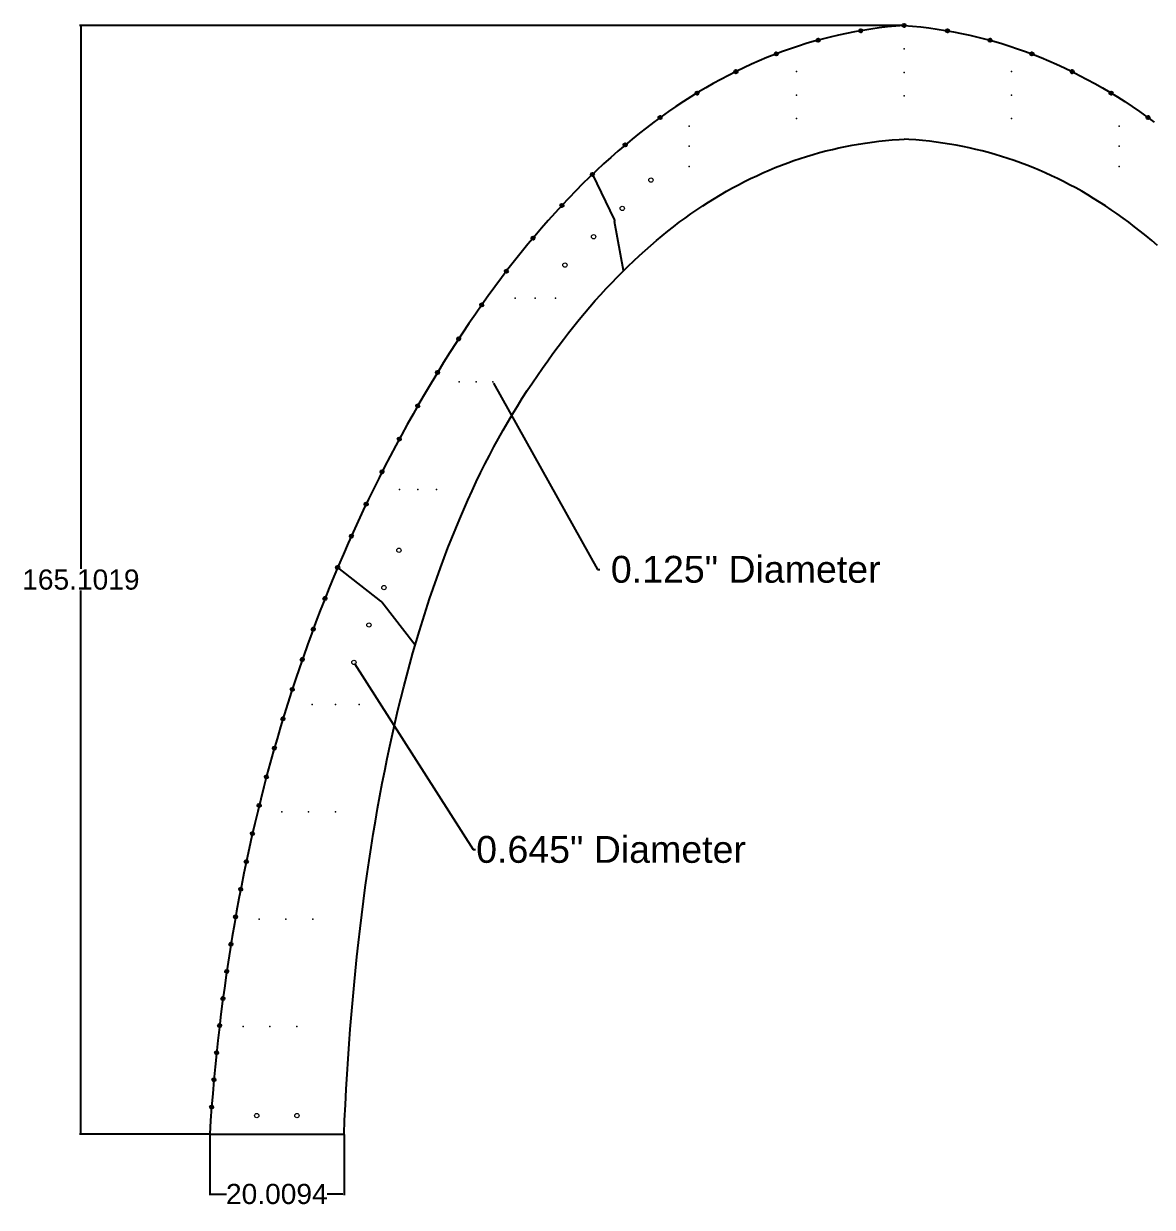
# Model space of a CAD drawing. Header units: inches. Extents: x 1 to 323, y 1 to 270.
# Drawn here: x 35.7 to 203.9, y 93.9 to 270.1 of the extents above; entities that cross this region are included whole.
import ezdxf
from ezdxf import colors
from ezdxf.entities.mleader import LeaderData, LeaderLine
from ezdxf.math import Vec2, Vec3

# ---------------------------------------------------------------- set-up
doc = ezdxf.new("R2010")
doc.units = ezdxf.units.IN
doc.header["$MEASUREMENT"] = 0
doc.layers.add('Annotation', color=7, linetype='Continuous', lineweight=9)
doc.layers.add('Drilling', color=3, linetype='Continuous', lineweight=13)
doc.layers.add('Rib Indication', color=1, linetype='Continuous')
doc.styles.get("Standard").update_dxf_attribs({"font": 'Arial.ttf'})
doc.dimstyles.get("Standard").update_dxf_attribs({"dimtxt": 0.18, "dimasz": 0.18, "dimexe": 0.18, "dimexo": 0.0625, "dimgap": 0.09, "dimtad": 0, "dimtih": 1, "dimtoh": 1, "dimdec": 4, "dimzin": 0, "dimdsep": 46, "dimtxsty": 'Standard', "dimcen": 0.09, "dimadec": 0, "dimazin": 0, "dimtfac": 1, "dimtdec": 4, "dimtofl": 0, "dimtmove": 0, "dimatfit": 3, "dimfxl": 1, "dimtolj": 1, "dimtzin": 0, "dimarcsym": 0})

# ---------------------------------------------------------------- blocks, each defined once
blk = doc.blocks.new('*U79')
at = {"layer": 'Drilling'}
blk.add_point((0, 0), dxfattribs=at)
blk = doc.blocks.new('*U80')
at = {"layer": 'Drilling', "color": 0, "linetype": 'ByBlock', "lineweight": -2, "transparency": 16777216}
for p in [(0, 0), (4, 0), (8, 0)]:
    blk.add_blockref('*U79', p, dxfattribs=at)
blk = doc.blocks.new('*U81')
at = {"layer": 'Drilling'}
blk.add_point((0, 0), dxfattribs=at)
blk = doc.blocks.new('*U82')
at = {"layer": 'Drilling', "color": 0, "linetype": 'ByBlock', "lineweight": -2, "transparency": 16777216}
for p in [(0, 0), (4, 0), (8, 0)]:
    blk.add_blockref('*U81', p, dxfattribs=at)
blk = doc.blocks.new('*U83')
at = {"layer": 'Drilling'}
blk.add_point((0, 0), dxfattribs=at)
blk = doc.blocks.new('*U84')
at = {"layer": 'Drilling', "color": 0, "linetype": 'ByBlock', "lineweight": -2, "transparency": 16777216}
for p in [(0, 0), (4, 0), (8, 0)]:
    blk.add_blockref('*U83', p, dxfattribs=at)
blk = doc.blocks.new('*U85')
at = {"layer": 'Drilling'}
blk.add_point((0, 0), dxfattribs=at)
blk = doc.blocks.new('*U86')
at = {"layer": 'Drilling', "color": 0, "linetype": 'ByBlock', "lineweight": -2, "transparency": 16777216}
for p in [(0, 0), (3.5, 0), (7, 0)]:
    blk.add_blockref('*U85', p, dxfattribs=at)
blk = doc.blocks.new('*U87')
at = {"layer": 'Drilling'}
blk.add_point((0, 0), dxfattribs=at)
blk = doc.blocks.new('*U88')
at = {"layer": 'Drilling', "color": 0, "linetype": 'ByBlock', "lineweight": -2, "transparency": 16777216}
for p in [(0, 0), (2.75, 0), (5.5, 0)]:
    blk.add_blockref('*U87', p, dxfattribs=at)
blk = doc.blocks.new('*U89')
at = {"layer": 'Drilling'}
blk.add_point((0, 0), dxfattribs=at)
blk = doc.blocks.new('*U90')
at = {"layer": 'Drilling', "color": 0, "linetype": 'ByBlock', "lineweight": -2, "transparency": 16777216}
for p in [(0, 0), (2.5, 0), (5, 0)]:
    blk.add_blockref('*U89', p, dxfattribs=at)
blk = doc.blocks.new('*U91')
at = {"layer": 'Drilling'}
blk.add_point((0, 0), dxfattribs=at)
blk = doc.blocks.new('*U92')
at = {"layer": 'Drilling', "color": 0, "linetype": 'ByBlock', "lineweight": -2, "transparency": 16777216}
for p in [(0, 0), (3, 0), (6, 0)]:
    blk.add_blockref('*U91', p, dxfattribs=at)
blk = doc.blocks.new('*U93')
at = {"layer": 'Drilling'}
blk.add_point((0, 0), dxfattribs=at)
blk = doc.blocks.new('*U94')
at = {"layer": 'Drilling', "color": 0, "linetype": 'ByBlock', "lineweight": -2, "transparency": 16777216}
for p in [(0, 0), (3.5, 0), (7, 0)]:
    blk.add_blockref('*U93', p, dxfattribs=at)
blk = doc.blocks.new('*U95')
at = {"layer": 'Drilling'}
blk.add_point((0, 0), dxfattribs=at)
blk = doc.blocks.new('*U96')
at = {"layer": 'Drilling', "color": 0, "linetype": 'ByBlock', "lineweight": -2, "transparency": 16777216}
for p in [(0, 0), (3, 0), (6, 0)]:
    blk.add_blockref('*U95', p, dxfattribs=at)
blk = doc.blocks.new('*U111')
at = {"layer": 'Drilling'}
blk.add_point((0, 0), dxfattribs=at)
blk = doc.blocks.new('*U112')
at = {"layer": 'Drilling', "color": 0, "linetype": 'ByBlock', "lineweight": -2, "transparency": 16777216}
for p in [(0, 0), (3.5, 0), (7, 0)]:
    blk.add_blockref('*U111', p, dxfattribs=at)
blk = doc.blocks.new('*U113')
at = {"layer": 'Drilling'}
blk.add_point((0, 0), dxfattribs=at)
blk = doc.blocks.new('*U114')
at = {"layer": 'Drilling', "color": 0, "linetype": 'ByBlock', "lineweight": -2, "transparency": 16777216}
for p in [(0, 0), (3, 0), (6, 0)]:
    blk.add_blockref('*U113', p, dxfattribs=at)
blk = doc.blocks.new('*U115')
at = {"layer": 'Drilling'}
blk.add_point((0, 0), dxfattribs=at)
blk = doc.blocks.new('*U116')
at = {"layer": 'Drilling', "color": 0, "linetype": 'ByBlock', "lineweight": -2, "transparency": 16777216}
for p in [(0, 0), (3.5, 0), (7, 0)]:
    blk.add_blockref('*U115', p, dxfattribs=at)
blk = doc.blocks.new('*D155')
at = {"layer": 'Annotation', "color": 0, "lineweight": -2, "transparency": 16777216}
for p, q in [((63.45, 104.69), (63.45, 95.64)), ((83.46, 104.69), (83.46, 95.64)), ((63.63, 95.82), (65.94, 95.82)), ((83.28, 95.82), (80.97, 95.82))]:
    blk.add_line(p, q, dxfattribs=at)
at = {"layer": 'Annotation', "color": 0, "transparency": 16777216}
for points in [[(63.63, 95.85), (63.63, 95.79), (63.45, 95.82)], [(83.28, 95.85), (83.28, 95.79), (83.46, 95.82)]]:
    blk.add_solid(points, dxfattribs=at)
at = {"layer": 'Defpoints', "color": 0, "transparency": 16777216}
for p in [(63.45, 104.76), (83.46, 104.76), (83.46, 95.82)]:
    blk.add_point(p, dxfattribs=at)
at = {"layer": 'Annotation', "color": 0, "transparency": 16777216, "insert": (73.45, 95.82), "char_height": 3, "attachment_point": 5}
blk.add_mtext('\\A1;20.0094', dxfattribs=at)
blk = doc.blocks.new('*D156')
at = {"layer": 'Annotation', "color": 0, "lineweight": -2, "transparency": 16777216}
for p, q in [((166.82, 269.86), (44.08, 269.86)), ((44.26, 269.68), (44.26, 188.92)), ((44.26, 104.94), (44.26, 185.7)), ((63.39, 104.76), (44.08, 104.76))]:
    blk.add_line(p, q, dxfattribs=at)
at = {"layer": 'Annotation', "color": 0, "transparency": 16777216}
for points in [[(44.23, 269.68), (44.29, 269.68), (44.26, 269.86)], [(44.23, 104.94), (44.29, 104.94), (44.26, 104.76)]]:
    blk.add_solid(points, dxfattribs=at)
at = {"layer": 'Defpoints', "color": 0, "transparency": 16777216}
for p in [(44.26, 269.86), (166.88, 269.86), (63.45, 104.76)]:
    blk.add_point(p, dxfattribs=at)
at = {"layer": 'Annotation', "color": 0, "transparency": 16777216, "insert": (44.26, 187.31), "char_height": 3, "attachment_point": 5}
blk.add_mtext('\\A1;165.1019', dxfattribs=at)

msp = doc.modelspace()

# ---------------------------------------------------------------- linework, layer by layer
for p, q in [((120.45125, 247.65269), (123.67954, 240.92443)), ((125.10465, 233.33099), (123.76162, 240.67181)), ((82.51251, 189.12426), (88.90342, 184.13693)), ((94.06388, 177.57288), (89.07656, 183.96379)), ((63.44897, 104.75536), (83.45837, 104.75536))]:
    msp.add_line(p, q)
for points in [[(166.88141, 269.85726), (165.64123, 269.75332), (164.40593, 269.62702), (163.17552, 269.47835), (161.95, 269.30733), (160.72936, 269.11395), (159.51361, 268.8982), (158.30275, 268.6601), (157.09677, 268.39964), (155.89568, 268.11681), (154.69947, 267.81163), (153.50815, 267.48408), (152.32171, 267.13418), (151.14016, 266.76191), (149.9635, 266.36728), (148.79172, 265.9503), (147.62483, 265.51095), (146.46283, 265.04924), (145.30571, 264.56517), (144.15347, 264.05875), (143.00612, 263.52996), (141.86366, 262.97881), (140.72609, 262.4053), (139.5934, 261.80943), (138.46559, 261.1912), (137.34267, 260.55061), (136.22464, 259.88766), (135.1115, 259.20235), (134.00323, 258.49468), (132.89986, 257.76464), (131.80137, 257.01225), (130.70777, 256.2375), (129.61905, 255.44038), (128.53522, 254.62091), (127.45628, 253.77908), (126.38222, 252.91488), (125.31304, 252.02833), (124.24876, 251.11941), (123.18936, 250.18814), (122.13484, 249.2345), (121.08521, 248.25851), (120.04047, 247.26015), (119.00061, 246.23943), (117.96564, 245.19636), (116.93555, 244.13092), (115.91035, 243.04312), (114.89004, 241.93296), (113.87461, 240.80044), (112.86407, 239.64556), (111.85841, 238.46832), (110.85764, 237.26872), (109.86176, 236.04676), (108.87076, 234.80244), (107.88465, 233.53576), (106.90342, 232.24672), (105.92708, 230.93532), (104.95563, 229.60156), (103.98906, 228.24543), (103.02738, 226.86695), (102.07058, 225.46611), (101.11867, 224.0429), (100.17164, 222.59734), (99.2295, 221.12941), (98.29225, 219.63913), (97.35988, 218.12648), (96.43621, 216.59879), (95.52504, 215.06336), (94.62637, 213.52019), (93.74021, 211.96929), (92.86654, 210.41065), (92.00538, 208.84427), (91.15672, 207.27015), (90.32056, 205.68829), (89.49691, 204.0987), (88.68575, 202.50137), (87.8871, 200.8963), (87.10095, 199.2835), (86.3273, 197.66296), (85.56616, 196.03468), (84.81751, 194.39866), (84.08137, 192.7549), (83.35773, 191.10341), (82.64659, 189.44418), (81.94796, 187.77721), (81.26183, 186.10251), (80.58819, 184.42007), (79.92706, 182.72989), (79.27844, 181.03197), (78.64231, 179.32631), (78.01869, 177.61292), (77.40757, 175.89179), (76.80895, 174.16292), (76.22283, 172.42632), (75.64922, 170.68197), (75.0881, 168.92989), (74.53949, 167.17008), (74.00338, 165.40252), (73.47978, 163.62723), (72.96867, 161.8442), (72.47007, 160.05343), (71.98397, 158.25493), (71.51037, 156.44868), (71.04927, 154.6347), (70.60068, 152.81299), (70.16458, 150.98353), (69.74099, 149.14634), (69.3299, 147.30141), (68.93132, 145.44874), (68.54523, 143.58834), (68.17165, 141.72019), (67.81057, 139.84431), (67.46199, 137.9607), (67.12591, 136.06934), (66.80234, 134.17025), (66.49127, 132.26342), (66.1927, 130.34885), (65.90663, 128.42655), (65.63306, 126.4965), (65.372, 124.55872), (65.12344, 122.61321), (64.88738, 120.65995), (64.66382, 118.69896), (64.45276, 116.73023), (64.25421, 114.75376), (64.06816, 112.76956), (63.89461, 110.77761), (63.73356, 108.77793), (63.58501, 106.77052), (63.44897, 104.75536)], [(166.88141, 269.85726), (168.12159, 269.75332), (169.35688, 269.62702), (170.58729, 269.47835), (171.81281, 269.30733), (173.03345, 269.11395), (174.2492, 268.8982), (175.46007, 268.6601), (176.66604, 268.39964), (177.86714, 268.11681), (179.06334, 267.81163), (180.25467, 267.48408), (181.4411, 267.13418), (182.62265, 266.76191), (183.79931, 266.36728), (184.97109, 265.9503), (186.13798, 265.51095), (187.29999, 265.04924), (188.45711, 264.56517), (189.60934, 264.05875), (190.75669, 263.52996), (191.89915, 262.97881), (193.03673, 262.4053), (194.16942, 261.80943), (195.29722, 261.1912), (196.42014, 260.55061), (197.53817, 259.88766), (198.65132, 259.20235), (199.75958, 258.49468), (200.86295, 257.76464), (201.96144, 257.01225), (203.05505, 256.2375), (204.14376, 255.44038)], [(83.45837, 104.75536), (83.54994, 106.82965), (83.66311, 109.13549), (83.78684, 111.42271), (83.92112, 113.6913), (84.06594, 115.94125), (84.2213, 118.17256), (84.38719, 120.38521), (84.56359, 122.57921), (84.7505, 124.75453), (84.94792, 126.91117), (85.15582, 129.04913), (85.37421, 131.16839), (85.60307, 133.26895), (85.84238, 135.3508), (86.09215, 137.41393), (86.35235, 139.45833), (86.62297, 141.484), (86.90401, 143.49092), (87.19545, 145.47908), (87.49727, 147.44849), (87.80946, 149.39913), (88.13202, 151.33099), (88.46491, 153.24406), (88.80813, 155.13834), (89.16167, 157.01382), (89.52549, 158.87049), (89.8996, 160.70835), (90.28396, 162.52738), (90.67857, 164.32759), (91.0834, 166.10895), (91.49843, 167.87148), (91.92364, 169.61515), (92.35902, 171.33998), (92.80454, 173.04594), (93.26017, 174.73304), (93.7259, 176.40128), (94.20171, 178.05064), (94.68756, 179.68113), (95.18344, 181.29275), (95.68931, 182.88549), (96.20516, 184.45935), (96.73096, 186.01434), (97.26668, 187.55045), (97.81229, 189.06769), (98.36776, 190.56607), (98.93308, 192.04557), (99.5082, 193.50622), (100.09309, 194.94802), (100.68774, 196.37097), (101.29211, 197.7751), (101.90616, 199.1604), (102.52987, 200.52689), (103.16321, 201.87458), (103.80615, 203.2035), (104.45865, 204.51366), (105.12069, 205.80508), (105.79224, 207.07779), (106.47327, 208.3318), (107.16374, 209.56714), (107.86363, 210.78384), (108.57292, 211.98193), (109.29156, 213.16145), (110.01955, 214.32242), (110.75952, 215.46902), (111.51167, 216.60542), (112.27077, 217.72754), (113.03408, 218.83131), (113.80157, 219.91673), (114.57322, 220.98381), (115.34899, 222.03259), (116.12885, 223.06306), (116.91277, 224.07527), (117.70073, 225.06921), (118.49269, 226.04493), (119.28863, 227.00244), (120.08852, 227.94177), (120.89232, 228.86296), (121.70002, 229.76603), (122.51159, 230.65101), (123.327, 231.51795), (124.14623, 232.36689), (124.96926, 233.19785), (125.79607, 234.01089), (126.62664, 234.80606), (127.46095, 235.58339), (128.29899, 236.34293), (129.14075, 237.08475), (129.98622, 237.80888), (130.83539, 238.51539), (131.68826, 239.20434), (132.54483, 239.87577), (133.40511, 240.52976), (134.26909, 241.16637), (135.13679, 241.78565), (136.00823, 242.38767), (136.88342, 242.97249), (137.76238, 243.54019), (138.64514, 244.09082), (139.53174, 244.62445), (140.4222, 245.14114), (141.31657, 245.64097), (142.21488, 246.124), (143.11719, 246.59027), (144.02355, 247.03987), (144.93402, 247.47284), (145.84865, 247.88925), (146.7675, 248.28915), (147.69065, 248.67259), (148.61817, 249.03961), (149.55013, 249.39027), (150.4866, 249.72461), (151.42767, 250.04267), (152.37342, 250.34447), (153.32393, 250.63006), (154.27928, 250.89945), (155.23957, 251.15267), (156.20487, 251.38973), (157.17528, 251.61066), (158.15089, 251.81545), (159.13177, 252.0041), (160.11802, 252.17663), (161.10973, 252.33303), (162.10696, 252.47327), (163.10982, 252.59736), (164.11838, 252.70527), (165.1327, 252.79698), (166.15287, 252.87246), (166.88141, 252.91452)], [(204.62206, 237.08475), (203.7766, 237.80888), (202.92742, 238.51539), (202.07455, 239.20434), (201.21798, 239.87577), (200.35771, 240.52976), (199.49372, 241.16637), (198.62602, 241.78565), (197.75459, 242.38767), (196.8794, 242.97249), (196.00043, 243.54019), (195.11767, 244.09082), (194.23108, 244.62445), (193.34061, 245.14114), (192.44625, 245.64097), (191.54793, 246.124), (190.64562, 246.59027), (189.73926, 247.03987), (188.8288, 247.47284), (187.91417, 247.88925), (186.99531, 248.28915), (186.07216, 248.67259), (185.14464, 249.03961), (184.21269, 249.39027), (183.27621, 249.72461), (182.33514, 250.04267), (181.38939, 250.34447), (180.43889, 250.63006), (179.48353, 250.89945), (178.52325, 251.15267), (177.55794, 251.38973), (176.58753, 251.61066), (175.61193, 251.81545), (174.63104, 252.0041), (173.64479, 252.17663), (172.65309, 252.33303), (171.65585, 252.47327), (170.65299, 252.59736), (169.64444, 252.70527), (168.63011, 252.79698), (167.60994, 252.87246), (166.88141, 252.91452)]]:
    msp.add_lwpolyline(points)
for points in [[(123.67954, 240.92443), (123.71784, 240.84461), (123.74569, 240.7589), (123.76162, 240.67181)], [(89.07656, 183.96379), (89.02634, 184.02813), (88.96776, 184.08671), (88.90342, 184.13693)]]:
    msp.add_open_spline(points, degree=3)
at = {"layer": 'Drilling'}
for centre in [(129.1845, 246.81293), (124.91347, 242.59887), (120.64243, 238.38481), (116.3714, 234.17076), (91.64086, 191.7008), (89.40575, 186.13265), (87.17065, 180.56449), (84.93554, 174.99634), (70.45367, 107.50536), (76.45367, 107.50536)]:
    msp.add_circle(centre, 0.3225, dxfattribs=at)
at = {"layer": 'Rib Indication'}
for centre in [(166.88141, 269.85726), (160.42586, 269.06009), (173.33696, 269.06009), (154.06239, 267.63647), (179.70043, 267.63647), (147.84492, 265.59382), (185.91789, 265.59382), (141.82441, 262.95902), (191.9384, 262.95902), (136.0456, 259.77743), (197.71721, 259.77743), (130.54277, 256.11669), (203.22005, 256.11669), (125.33986, 252.05057), (120.45125, 247.65269), (115.91035, 243.04312), (111.61603, 238.17778), (107.65308, 233.23154), (103.97231, 228.22142), (100.55717, 223.18581), (97.38376, 218.16522), (94.43309, 213.18193), (91.68634, 208.2525), (89.13197, 203.38006), (86.75882, 198.56685), (84.55593, 193.81456), (82.51251, 189.12426), (80.61856, 184.49591), (78.86643, 179.92725), (77.24411, 175.41971), (75.74409, 170.9705), (74.35947, 166.57654), (73.08106, 162.23629), (71.90293, 157.94586), (70.81944, 153.70138), (69.82256, 149.5001), (68.90817, 145.3372), (68.073, 141.20771), (67.31046, 137.10792), (66.6168, 133.03291), (65.98863, 128.97757), (65.42292, 124.93671), (64.91698, 120.90494), (64.46847, 116.87673), (64.07536, 112.84637), (63.73356, 108.77793)]:
    msp.add_circle(centre, 0.25, dxfattribs=at)

# ---------------------------------------------------------------- block references
at = {"layer": 'Drilling', "xscale": -1, "rotation": 90}
for name, p in [('*U116', (166.88141, 266.34499)), ('*U112', (182.88141, 262.97892)), ('*U114', (198.90828, 254.86119))]:
    msp.add_blockref(name, p, dxfattribs=at)
at = {"layer": 'Drilling', "rotation": 270}
for name, p in [('*U94', (150.88141, 262.97892)), ('*U96', (134.85453, 254.86119))]:
    msp.add_blockref(name, p, dxfattribs=at)
at = {"layer": 'Drilling'}
for name, p in [('*U92', (108.93627, 229.25536)), ('*U90', (100.62621, 216.75536)), ('*U88', (91.72631, 200.75536)), ('*U86', (78.70189, 168.73842)), ('*U84', (74.19104, 152.75536)), ('*U82', (70.80264, 136.75536)), ('*U80', (68.42437, 120.75536))]:
    msp.add_blockref(name, p, dxfattribs=at)

# ---------------------------------------------------------------- dimensions: what is measured, and where the dimension line sits
at = {"layer": 'Annotation'}
dim = msp.add_linear_dim(base=(44.25944, 269.85726), p1=(63.44897, 104.75536), p2=(166.88141, 269.85726), angle=90, dimstyle='Standard', override={"dimtxt": 3}, dxfattribs=at)
dim.commit()
dim.dimension.update_dxf_attribs({"geometry": '*D156', "text_midpoint": (44.25944, 187.30631)})
dim = msp.add_linear_dim(base=(83.45837, 95.81879), p1=(63.44897, 104.75536), p2=(83.45837, 104.75536), dimstyle='Standard', override={"dimtxt": 3}, dxfattribs=at)
dim.commit()
dim.dimension.update_dxf_attribs({"geometry": '*D155', "text_midpoint": (73.45367, 95.81879)})

# ---------------------------------------------------------------- leaders
ml = msp.add_multileader_mtext('Standard', dxfattribs=at)
ml.set_content('\\A1; 0.125" Diameter', color=256)
ml.set_leader_properties()
ml.build(insert=Vec2(0, 0))
ml.multileader.update_dxf_attribs({"text_right_attachment_type": 6, "dogleg_length": 0.36, "arrow_head_size": 0.18})
ctx = ml.context
ctx.base_point, ctx.arrow_head_size, ctx.landing_gap_size, ctx.plane_origin = Vec3(121.56521, 188.83273), 0.18, 0.09, Vec3(246.75399, 168.13017)
ctx.right_attachment = 6
notes = []
notes.append((ctx, [(1, (1, 1, 0), (121.20521, 188.83273), (1, 0), 0.36, [(0, [(105.62621, 216.75536)], 0, [])])]))
ctx.mtext.insert, ctx.mtext.flow_direction = Vec3(121.65521, 190.86001), 5
ml = msp.add_multileader_mtext('Standard', dxfattribs=at)
ml.set_content('\\A1;0.645" Diameter', color=256)
ml.set_leader_properties()
ml.build(insert=Vec2(0, 0))
ml.multileader.update_dxf_attribs({"text_right_attachment_type": 6, "dogleg_length": 0.36, "arrow_head_size": 0.18})
ctx = ml.context
ctx.base_point, ctx.arrow_head_size, ctx.landing_gap_size, ctx.plane_origin = Vec3(103.05568, 147.12263), 0.18, 0.09, Vec3(228.24446, 126.42007)
ctx.right_attachment = 6
notes.append((ctx, [(1, (1, 1, 0), (102.69568, 147.12263), (1, 0), 0.36, [(0, [(84.93554, 174.99634)], 0, [])])]))
ctx.mtext.insert, ctx.mtext.flow_direction = Vec3(103.14568, 149.14991), 5
for ctx, leaders in notes:
    for number, flags, end, landing, length, lines in leaders:
        leader = LeaderData()
        leader.index, (leader.has_last_leader_line, leader.has_dogleg_vector, leader.attachment_direction) = number, flags
        leader.last_leader_point, leader.dogleg_vector, leader.dogleg_length = Vec3(end), Vec3(landing), length
        for number, points, colour, breaks in lines:
            line = LeaderLine()
            line.index, line.vertices, line.color, line.breaks = number, Vec3.list(points), colors.encode_raw_color(colour), breaks
            leader.lines.append(line)
        ctx.leaders.append(leader)

doc.saveas('drawing.dxf')
